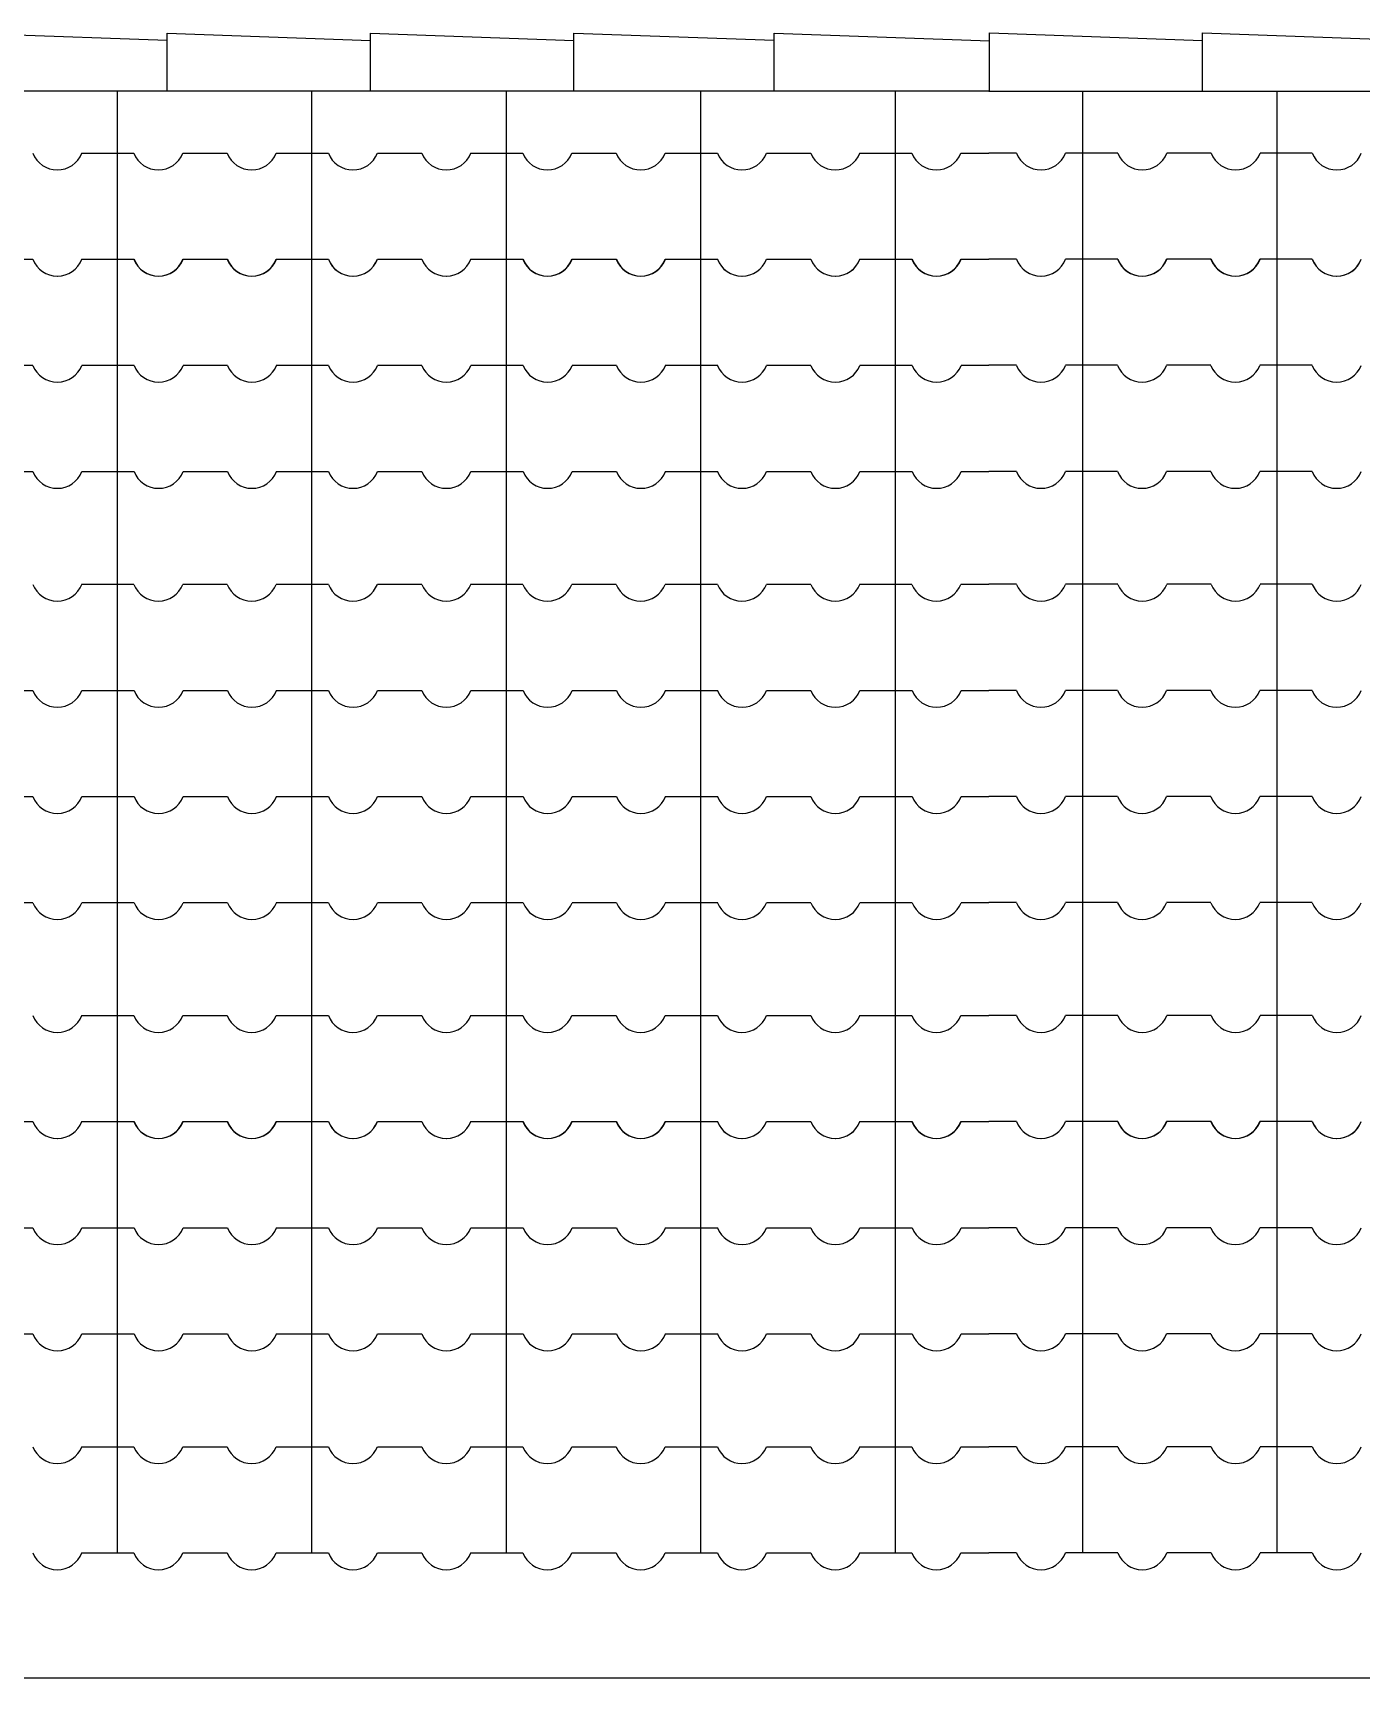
# Model space of a CAD drawing. Extents: x 359 to 444.1, y -24.8 to 1.
# Drawn here: x 371.942 to 373.444, y -7.147 to -5.287 of the extents above; entities that cross this region are included whole.
import ezdxf

# ---------------------------------------------------------------- set-up
doc = ezdxf.new("R2010")
doc.units = 0
doc.header["$LTSCALE"] = 20
for name, color, linetype in [('CORTE', 244, 'CONTINUOUS'), ('VISTAL', 30, 'CONTINUOUS'), ('VISTAP', 244, 'CONTINUOUS')]:
    doc.layers.add(name, color=color, linetype=linetype)

msp = doc.modelspace()

# ---------------------------------------------------------------- linework, layer by layer
at = {"layer": 'CORTE', "color": 1, "linetype": 'CONTINUOUS'}
for p, q in [((372.0372, -5.353), (372.0372, -5.5429)), ((372.2572, -5.353), (372.2572, -5.5429)), ((372.4772, -5.353), (372.4772, -5.5429)), ((372.6972, -5.353), (372.6972, -5.5429)), ((372.9172, -5.353), (372.9172, -5.5429)), ((373.1292, -5.353), (373.1292, -5.5429)), ((373.3492, -5.353), (373.3492, -5.5429)), ((371.9972, -5.4229), (372.0371, -5.4229)), ((371.9972, -5.4229), (372.0371, -5.4229)), ((372.0371, -5.4229), (372.0564, -5.4229)), ((372.0371, -5.4229), (372.0564, -5.4229)), ((372.1117, -5.4229), (372.1619, -5.4229)), ((372.2172, -5.4229), (372.2571, -5.4229)), ((372.2571, -5.4229), (372.2764, -5.4229)), ((372.3317, -5.4229), (372.3819, -5.4229)), ((372.4372, -5.4229), (372.4771, -5.4229)), ((372.4771, -5.4229), (372.4964, -5.4229)), ((372.5517, -5.4229), (372.6019, -5.4229)), ((372.6572, -5.4229), (372.6971, -5.4229)), ((372.6971, -5.4229), (372.7164, -5.4229)), ((372.7717, -5.4229), (372.8219, -5.4229)), ((372.8772, -5.4229), (372.9171, -5.4229)), ((372.9171, -5.4229), (372.9364, -5.4229)), ((372.9917, -5.4229), (373.0232, -5.4229)), ((373.0547, -5.4229), (373.0232, -5.4229)), ((373.1294, -5.4229), (373.1101, -5.4229)), ((373.1692, -5.4229), (373.1294, -5.4229)), ((373.2747, -5.4229), (373.2246, -5.4229)), ((373.3494, -5.4229), (373.3301, -5.4229)), ((373.3892, -5.4229), (373.3494, -5.4229)), ((371.8919, -5.5429), (371.9421, -5.5429)), ((371.9972, -5.5429), (372.0371, -5.5429)), ((371.9972, -5.5429), (372.0371, -5.5429)), ((371.9974, -5.5429), (372.0372, -5.5429)), ((371.9974, -5.5429), (372.0372, -5.5429)), ((372.0371, -5.5429), (372.0564, -5.5429)), ((372.0371, -5.5429), (372.0564, -5.5429)), ((372.0372, -5.5429), (372.0566, -5.5429)), ((372.0372, -5.5429), (372.0566, -5.5429)), ((372.0372, -5.5429), (372.0372, -6.0305)), ((372.0372, -5.5429), (372.0372, -6.0305)), ((372.1117, -5.5429), (372.1619, -5.5429)), ((372.1119, -5.5429), (372.1621, -5.5429)), ((372.2172, -5.5429), (372.2571, -5.5429)), ((372.2174, -5.5429), (372.2572, -5.5429)), ((372.2571, -5.5429), (372.2764, -5.5429)), ((372.2572, -5.5429), (372.2766, -5.5429)), ((372.2572, -5.5429), (372.2572, -6.0305)), ((372.3317, -5.5429), (372.3819, -5.5429)), ((372.3319, -5.5429), (372.3821, -5.5429)), ((372.4372, -5.5429), (372.4771, -5.5429)), ((372.4374, -5.5429), (372.4772, -5.5429)), ((372.4771, -5.5429), (372.4964, -5.5429)), ((372.4772, -5.5429), (372.4966, -5.5429)), ((372.4772, -5.5429), (372.4772, -6.0305)), ((372.5517, -5.5429), (372.6019, -5.5429)), ((372.5519, -5.5429), (372.6021, -5.5429)), ((372.6572, -5.5429), (372.6971, -5.5429)), ((372.6574, -5.5429), (372.6972, -5.5429)), ((372.6971, -5.5429), (372.7164, -5.5429)), ((372.6972, -5.5429), (372.7166, -5.5429)), ((372.6972, -5.5429), (372.6972, -6.0305)), ((372.7717, -5.5429), (372.8219, -5.5429)), ((372.7719, -5.5429), (372.8221, -5.5429)), ((372.8772, -5.5429), (372.9171, -5.5429)), ((372.8774, -5.5429), (372.9172, -5.5429)), ((372.9171, -5.5429), (372.9364, -5.5429)), ((372.9172, -5.5429), (372.9366, -5.5429)), ((372.9172, -5.5429), (372.9172, -6.0305)), ((372.9917, -5.5429), (373.0232, -5.5429)), ((372.9919, -5.5429), (373.0232, -5.5429)), ((373.0547, -5.5429), (373.0232, -5.5429)), ((373.0545, -5.5429), (373.0232, -5.5429)), ((373.1292, -5.5429), (373.1099, -5.5429)), ((373.1294, -5.5429), (373.1101, -5.5429)), ((373.1292, -5.5429), (373.1292, -6.0305)), ((373.169, -5.5429), (373.1292, -5.5429)), ((373.1692, -5.5429), (373.1294, -5.5429)), ((373.2745, -5.5429), (373.2244, -5.5429)), ((373.2747, -5.5429), (373.2246, -5.5429)), ((373.3492, -5.5429), (373.3299, -5.5429)), ((373.3494, -5.5429), (373.3301, -5.5429)), ((373.3492, -5.5429), (373.3492, -6.0305)), ((373.389, -5.5429), (373.3492, -5.5429)), ((373.3892, -5.5429), (373.3494, -5.5429)), ((371.8919, -5.6629), (371.9421, -5.6629)), ((371.9974, -5.6629), (372.0372, -5.6629)), ((371.9974, -5.6629), (372.0372, -5.6629)), ((372.0372, -5.6629), (372.0566, -5.6629)), ((372.0372, -5.6629), (372.0566, -5.6629)), ((372.1119, -5.6629), (372.1621, -5.6629)), ((372.2174, -5.6629), (372.2572, -5.6629)), ((372.2572, -5.6629), (372.2766, -5.6629)), ((372.3319, -5.6629), (372.3821, -5.6629)), ((372.4374, -5.6629), (372.4772, -5.6629)), ((372.4772, -5.6629), (372.4966, -5.6629)), ((372.5519, -5.6629), (372.6021, -5.6629)), ((372.6574, -5.6629), (372.6972, -5.6629)), ((372.6972, -5.6629), (372.7166, -5.6629)), ((372.7719, -5.6629), (372.8221, -5.6629)), ((372.8774, -5.6629), (372.9172, -5.6629)), ((372.9172, -5.6629), (372.9366, -5.6629)), ((372.9919, -5.6629), (373.0232, -5.6629)), ((373.0545, -5.6629), (373.0232, -5.6629)), ((373.1292, -5.6629), (373.1099, -5.6629)), ((373.169, -5.6629), (373.1292, -5.6629)), ((373.2745, -5.6629), (373.2244, -5.6629)), ((373.3492, -5.6629), (373.3299, -5.6629)), ((373.389, -5.6629), (373.3492, -5.6629)), ((371.8919, -5.7829), (371.9421, -5.7829)), ((371.9974, -5.7829), (372.0372, -5.7829)), ((371.9974, -5.7829), (372.0372, -5.7829)), ((372.0372, -5.7829), (372.0566, -5.7829)), ((372.0372, -5.7829), (372.0566, -5.7829)), ((372.1119, -5.7829), (372.1621, -5.7829)), ((372.2174, -5.7829), (372.2572, -5.7829)), ((372.2572, -5.7829), (372.2766, -5.7829)), ((372.3319, -5.7829), (372.3821, -5.7829)), ((372.4374, -5.7829), (372.4772, -5.7829)), ((372.4772, -5.7829), (372.4966, -5.7829)), ((372.5519, -5.7829), (372.6021, -5.7829)), ((372.6574, -5.7829), (372.6972, -5.7829)), ((372.6972, -5.7829), (372.7166, -5.7829)), ((372.7719, -5.7829), (372.8221, -5.7829)), ((372.8774, -5.7829), (372.9172, -5.7829)), ((372.9172, -5.7829), (372.9366, -5.7829)), ((372.9919, -5.7829), (373.0232, -5.7829)), ((373.0545, -5.7829), (373.0232, -5.7829)), ((373.1292, -5.7829), (373.1099, -5.7829)), ((373.169, -5.7829), (373.1292, -5.7829)), ((373.2745, -5.7829), (373.2244, -5.7829)), ((373.3492, -5.7829), (373.3299, -5.7829)), ((373.389, -5.7829), (373.3492, -5.7829)), ((372.4772, -5.797), (372.4772, -6.5181)), ((372.6972, -5.7987), (372.6972, -6.5181)), ((373.3492, -5.7987), (373.3492, -6.5181)), ((371.9972, -5.9105), (372.0371, -5.9105)), ((371.9972, -5.9105), (372.0371, -5.9105)), ((372.0371, -5.9105), (372.0564, -5.9105)), ((372.0371, -5.9105), (372.0564, -5.9105)), ((372.1117, -5.9105), (372.1619, -5.9105)), ((372.2172, -5.9105), (372.2571, -5.9105)), ((372.2571, -5.9105), (372.2764, -5.9105)), ((372.2572, -5.9051), (372.2572, -6.5181)), ((372.3317, -5.9105), (372.3819, -5.9105)), ((372.4372, -5.9105), (372.4771, -5.9105)), ((372.4771, -5.9105), (372.4964, -5.9105)), ((372.5517, -5.9105), (372.6019, -5.9105)), ((372.6572, -5.9105), (372.6971, -5.9105)), ((372.6971, -5.9105), (372.7164, -5.9105)), ((372.7717, -5.9105), (372.8219, -5.9105)), ((372.8772, -5.9105), (372.9171, -5.9105)), ((372.9171, -5.9105), (372.9364, -5.9105)), ((372.9172, -5.9087), (372.9172, -6.5181)), ((372.9917, -5.9105), (373.0232, -5.9105)), ((373.0547, -5.9105), (373.0232, -5.9105)), ((373.1294, -5.9105), (373.1101, -5.9105)), ((373.1292, -5.9087), (373.1292, -6.5181)), ((373.1692, -5.9105), (373.1294, -5.9105)), ((373.2747, -5.9105), (373.2246, -5.9105)), ((373.3494, -5.9105), (373.3301, -5.9105)), ((373.3892, -5.9105), (373.3494, -5.9105)), ((372.0372, -6.0132), (372.0372, -6.5181)), ((371.8919, -6.0305), (371.9421, -6.0305)), ((371.8919, -6.0305), (371.9421, -6.0305)), ((371.9974, -6.0305), (372.0372, -6.0305)), ((371.9974, -6.0305), (372.0372, -6.0305)), ((371.9974, -6.0305), (372.0372, -6.0305)), ((371.9974, -6.0305), (372.0372, -6.0305)), ((372.0372, -6.0305), (372.0566, -6.0305)), ((372.0372, -6.0305), (372.0566, -6.0305)), ((372.0372, -6.0305), (372.0566, -6.0305)), ((372.0372, -6.0305), (372.0566, -6.0305)), ((372.1119, -6.0305), (372.1621, -6.0305)), ((372.1119, -6.0305), (372.1621, -6.0305)), ((372.2174, -6.0305), (372.2572, -6.0305)), ((372.2174, -6.0305), (372.2572, -6.0305)), ((372.2572, -6.0305), (372.2766, -6.0305)), ((372.2572, -6.0305), (372.2766, -6.0305)), ((372.3319, -6.0305), (372.3821, -6.0305)), ((372.3319, -6.0305), (372.3821, -6.0305)), ((372.4374, -6.0305), (372.4772, -6.0305)), ((372.4374, -6.0305), (372.4772, -6.0305)), ((372.4772, -6.0305), (372.4966, -6.0305)), ((372.4772, -6.0305), (372.4966, -6.0305)), ((372.5519, -6.0305), (372.6021, -6.0305)), ((372.5519, -6.0305), (372.6021, -6.0305)), ((372.6574, -6.0305), (372.6972, -6.0305)), ((372.6574, -6.0305), (372.6972, -6.0305)), ((372.6972, -6.0305), (372.7166, -6.0305)), ((372.6972, -6.0305), (372.7166, -6.0305)), ((372.7719, -6.0305), (372.8221, -6.0305)), ((372.7719, -6.0305), (372.8221, -6.0305)), ((372.8774, -6.0305), (372.9172, -6.0305)), ((372.8774, -6.0305), (372.9172, -6.0305)), ((372.9172, -6.0305), (372.9366, -6.0305)), ((372.9172, -6.0305), (372.9366, -6.0305)), ((372.9919, -6.0305), (373.0232, -6.0305)), ((372.9919, -6.0305), (373.0232, -6.0305)), ((373.0545, -6.0305), (373.0232, -6.0305)), ((373.0545, -6.0305), (373.0232, -6.0305)), ((373.1292, -6.0305), (373.1099, -6.0305)), ((373.1292, -6.0305), (373.1099, -6.0305)), ((373.169, -6.0305), (373.1292, -6.0305)), ((373.169, -6.0305), (373.1292, -6.0305)), ((373.2745, -6.0305), (373.2244, -6.0305)), ((373.2745, -6.0305), (373.2244, -6.0305)), ((373.3492, -6.0305), (373.3299, -6.0305)), ((373.3492, -6.0305), (373.3299, -6.0305)), ((373.389, -6.0305), (373.3492, -6.0305)), ((373.389, -6.0305), (373.3492, -6.0305)), ((371.8919, -6.1505), (371.9421, -6.1505)), ((371.9974, -6.1505), (372.0372, -6.1505)), ((371.9974, -6.1505), (372.0372, -6.1505)), ((372.0372, -6.1505), (372.0566, -6.1505)), ((372.0372, -6.1505), (372.0566, -6.1505)), ((372.1119, -6.1505), (372.1621, -6.1505)), ((372.2174, -6.1505), (372.2572, -6.1505)), ((372.2572, -6.1505), (372.2766, -6.1505)), ((372.3319, -6.1505), (372.3821, -6.1505)), ((372.4374, -6.1505), (372.4772, -6.1505)), ((372.4772, -6.1505), (372.4966, -6.1505)), ((372.5519, -6.1505), (372.6021, -6.1505)), ((372.6574, -6.1505), (372.6972, -6.1505)), ((372.6972, -6.1505), (372.7166, -6.1505)), ((372.7719, -6.1505), (372.8221, -6.1505)), ((372.8774, -6.1505), (372.9172, -6.1505)), ((372.9172, -6.1505), (372.9366, -6.1505)), ((372.9919, -6.1505), (373.0232, -6.1505)), ((373.0545, -6.1505), (373.0232, -6.1505)), ((373.1292, -6.1505), (373.1099, -6.1505)), ((373.169, -6.1505), (373.1292, -6.1505)), ((373.2745, -6.1505), (373.2244, -6.1505)), ((373.3492, -6.1505), (373.3299, -6.1505)), ((373.389, -6.1505), (373.3492, -6.1505)), ((371.8919, -6.2705), (371.9421, -6.2705)), ((371.9974, -6.2705), (372.0372, -6.2705)), ((371.9974, -6.2705), (372.0372, -6.2705)), ((372.0372, -6.2705), (372.0566, -6.2705)), ((372.0372, -6.2705), (372.0566, -6.2705)), ((372.1119, -6.2705), (372.1621, -6.2705)), ((372.2174, -6.2705), (372.2572, -6.2705)), ((372.2572, -6.2705), (372.2766, -6.2705)), ((372.3319, -6.2705), (372.3821, -6.2705)), ((372.4374, -6.2705), (372.4772, -6.2705)), ((372.4772, -6.2705), (372.4966, -6.2705)), ((372.5519, -6.2705), (372.6021, -6.2705)), ((372.6574, -6.2705), (372.6972, -6.2705)), ((372.6972, -6.2705), (372.7166, -6.2705)), ((372.7719, -6.2705), (372.8221, -6.2705)), ((372.8774, -6.2705), (372.9172, -6.2705)), ((372.9172, -6.2705), (372.9366, -6.2705)), ((372.9919, -6.2705), (373.0232, -6.2705)), ((373.0545, -6.2705), (373.0232, -6.2705)), ((373.1292, -6.2705), (373.1099, -6.2705)), ((373.169, -6.2705), (373.1292, -6.2705)), ((373.2745, -6.2705), (373.2244, -6.2705)), ((373.3492, -6.2705), (373.3299, -6.2705)), ((373.389, -6.2705), (373.3492, -6.2705)), ((371.9972, -6.3981), (372.0371, -6.3981)), ((371.9972, -6.3981), (372.0371, -6.3981)), ((372.0371, -6.3981), (372.0564, -6.3981)), ((372.0371, -6.3981), (372.0564, -6.3981)), ((372.1117, -6.3981), (372.1619, -6.3981)), ((372.2172, -6.3981), (372.2571, -6.3981)), ((372.2571, -6.3981), (372.2764, -6.3981)), ((372.3317, -6.3981), (372.3819, -6.3981)), ((372.4372, -6.3981), (372.4771, -6.3981)), ((372.4771, -6.3981), (372.4964, -6.3981)), ((372.5517, -6.3981), (372.6019, -6.3981)), ((372.6572, -6.3981), (372.6971, -6.3981)), ((372.6971, -6.3981), (372.7164, -6.3981)), ((372.7717, -6.3981), (372.8219, -6.3981)), ((372.8772, -6.3981), (372.9171, -6.3981)), ((372.9171, -6.3981), (372.9364, -6.3981)), ((372.9917, -6.3981), (373.0232, -6.3981)), ((373.0547, -6.3981), (373.0232, -6.3981)), ((373.1294, -6.3981), (373.1101, -6.3981)), ((373.1692, -6.3981), (373.1294, -6.3981)), ((373.2747, -6.3981), (373.2246, -6.3981)), ((373.3494, -6.3981), (373.3301, -6.3981)), ((373.3892, -6.3981), (373.3494, -6.3981)), ((371.8919, -6.5181), (371.9421, -6.5181)), ((371.9972, -6.5181), (372.0371, -6.5181)), ((371.9972, -6.5181), (372.0371, -6.5181)), ((371.9974, -6.5181), (372.0372, -6.5181)), ((371.9974, -6.5181), (372.0372, -6.5181)), ((372.0371, -6.5181), (372.0564, -6.5181)), ((372.0371, -6.5181), (372.0564, -6.5181)), ((372.0372, -6.5181), (372.0566, -6.5181)), ((372.0372, -6.5181), (372.0372, -7.0058)), ((372.0372, -6.5181), (372.0372, -7.0058)), ((372.0372, -6.5181), (372.0566, -6.5181)), ((372.1117, -6.5181), (372.1619, -6.5181)), ((372.1119, -6.5181), (372.1621, -6.5181)), ((372.2172, -6.5181), (372.2571, -6.5181)), ((372.2174, -6.5181), (372.2572, -6.5181)), ((372.2571, -6.5181), (372.2764, -6.5181)), ((372.2572, -6.5181), (372.2572, -7.0058)), ((372.2572, -6.5181), (372.2766, -6.5181)), ((372.3317, -6.5181), (372.3819, -6.5181)), ((372.3319, -6.5181), (372.3821, -6.5181)), ((372.4372, -6.5181), (372.4771, -6.5181)), ((372.4374, -6.5181), (372.4772, -6.5181)), ((372.4771, -6.5181), (372.4964, -6.5181)), ((372.4772, -6.5181), (372.4772, -7.0058)), ((372.4772, -6.5181), (372.4966, -6.5181)), ((372.5517, -6.5181), (372.6019, -6.5181)), ((372.5519, -6.5181), (372.6021, -6.5181)), ((372.6572, -6.5181), (372.6971, -6.5181)), ((372.6574, -6.5181), (372.6972, -6.5181)), ((372.6971, -6.5181), (372.7164, -6.5181)), ((372.6972, -6.5181), (372.6972, -7.0058)), ((372.6972, -6.5181), (372.7166, -6.5181)), ((372.7717, -6.5181), (372.8219, -6.5181)), ((372.7719, -6.5181), (372.8221, -6.5181)), ((372.8772, -6.5181), (372.9171, -6.5181)), ((372.8774, -6.5181), (372.9172, -6.5181)), ((372.9171, -6.5181), (372.9364, -6.5181)), ((372.9172, -6.5181), (372.9172, -7.0058)), ((372.9172, -6.5181), (372.9366, -6.5181)), ((372.9917, -6.5181), (373.0232, -6.5181)), ((372.9919, -6.5181), (373.0232, -6.5181)), ((373.0545, -6.5181), (373.0232, -6.5181)), ((373.0547, -6.5181), (373.0232, -6.5181)), ((373.1292, -6.5181), (373.1099, -6.5181)), ((373.1294, -6.5181), (373.1101, -6.5181)), ((373.1292, -6.5181), (373.1292, -7.0058)), ((373.169, -6.5181), (373.1292, -6.5181)), ((373.1692, -6.5181), (373.1294, -6.5181)), ((373.2745, -6.5181), (373.2244, -6.5181)), ((373.2747, -6.5181), (373.2246, -6.5181)), ((373.3492, -6.5181), (373.3299, -6.5181)), ((373.3494, -6.5181), (373.3301, -6.5181)), ((373.389, -6.5181), (373.3492, -6.5181)), ((373.3492, -6.5181), (373.3492, -7.0058)), ((373.3892, -6.5181), (373.3494, -6.5181)), ((371.8919, -6.6381), (371.9421, -6.6381)), ((371.9974, -6.6381), (372.0372, -6.6381)), ((371.9974, -6.6381), (372.0372, -6.6381)), ((372.0372, -6.6381), (372.0566, -6.6381)), ((372.0372, -6.6381), (372.0566, -6.6381)), ((372.1119, -6.6381), (372.1621, -6.6381)), ((372.2174, -6.6381), (372.2572, -6.6381)), ((372.2572, -6.6381), (372.2766, -6.6381)), ((372.3319, -6.6381), (372.3821, -6.6381)), ((372.4374, -6.6381), (372.4772, -6.6381)), ((372.4772, -6.6381), (372.4966, -6.6381)), ((372.5519, -6.6381), (372.6021, -6.6381)), ((372.6574, -6.6381), (372.6972, -6.6381)), ((372.6972, -6.6381), (372.7166, -6.6381)), ((372.7719, -6.6381), (372.8221, -6.6381)), ((372.8774, -6.6381), (372.9172, -6.6381)), ((372.9172, -6.6381), (372.9366, -6.6381)), ((372.9919, -6.6381), (373.0232, -6.6381)), ((373.0545, -6.6381), (373.0232, -6.6381)), ((373.1292, -6.6381), (373.1099, -6.6381)), ((373.169, -6.6381), (373.1292, -6.6381)), ((373.2745, -6.6381), (373.2244, -6.6381)), ((373.3492, -6.6381), (373.3299, -6.6381)), ((373.389, -6.6381), (373.3492, -6.6381)), ((371.8919, -6.7581), (371.9421, -6.7581)), ((371.9974, -6.7581), (372.0372, -6.7581)), ((371.9974, -6.7581), (372.0372, -6.7581)), ((372.0372, -6.7581), (372.0566, -6.7581)), ((372.0372, -6.7581), (372.0566, -6.7581)), ((372.1119, -6.7581), (372.1621, -6.7581)), ((372.2174, -6.7581), (372.2572, -6.7581)), ((372.2572, -6.7581), (372.2766, -6.7581)), ((372.3319, -6.7581), (372.3821, -6.7581)), ((372.4374, -6.7581), (372.4772, -6.7581)), ((372.4772, -6.7581), (372.4966, -6.7581)), ((372.5519, -6.7581), (372.6021, -6.7581)), ((372.6574, -6.7581), (372.6972, -6.7581)), ((372.6972, -6.7581), (372.7166, -6.7581)), ((372.7719, -6.7581), (372.8221, -6.7581)), ((372.8774, -6.7581), (372.9172, -6.7581)), ((372.9172, -6.7581), (372.9366, -6.7581)), ((372.9919, -6.7581), (373.0232, -6.7581)), ((373.0545, -6.7581), (373.0232, -6.7581)), ((373.1292, -6.7581), (373.1099, -6.7581)), ((373.169, -6.7581), (373.1292, -6.7581)), ((373.2745, -6.7581), (373.2244, -6.7581)), ((373.3492, -6.7581), (373.3299, -6.7581)), ((373.389, -6.7581), (373.3492, -6.7581)), ((371.9972, -6.8858), (372.0371, -6.8858)), ((371.9972, -6.8858), (372.0371, -6.8858)), ((372.0371, -6.8858), (372.0564, -6.8858)), ((372.0371, -6.8858), (372.0564, -6.8858)), ((372.1117, -6.8858), (372.1619, -6.8858)), ((372.2172, -6.8858), (372.2571, -6.8858)), ((372.2571, -6.8858), (372.2764, -6.8858)), ((372.3317, -6.8858), (372.3819, -6.8858)), ((372.4372, -6.8858), (372.4771, -6.8858)), ((372.4771, -6.8858), (372.4964, -6.8858)), ((372.5517, -6.8858), (372.6019, -6.8858)), ((372.6572, -6.8858), (372.6971, -6.8858)), ((372.6971, -6.8858), (372.7164, -6.8858)), ((372.7717, -6.8858), (372.8219, -6.8858)), ((372.8772, -6.8858), (372.9171, -6.8858)), ((372.9171, -6.8858), (372.9364, -6.8858)), ((372.9917, -6.8858), (373.0232, -6.8858)), ((373.0547, -6.8858), (373.0232, -6.8858)), ((373.1294, -6.8858), (373.1101, -6.8858)), ((373.1692, -6.8858), (373.1294, -6.8858)), ((373.2747, -6.8858), (373.2246, -6.8858)), ((373.3494, -6.8858), (373.3301, -6.8858)), ((373.3892, -6.8858), (373.3494, -6.8858)), ((371.9972, -7.0058), (372.0371, -7.0058)), ((371.9972, -7.0058), (372.0371, -7.0058)), ((372.0371, -7.0058), (372.0564, -7.0058)), ((372.0371, -7.0058), (372.0564, -7.0058)), ((372.1117, -7.0058), (372.1619, -7.0058)), ((372.2172, -7.0058), (372.2571, -7.0058)), ((372.2571, -7.0058), (372.2764, -7.0058)), ((372.3317, -7.0058), (372.3819, -7.0058)), ((372.4372, -7.0058), (372.4771, -7.0058)), ((372.4771, -7.0058), (372.4964, -7.0058)), ((372.5517, -7.0058), (372.6019, -7.0058)), ((372.6572, -7.0058), (372.6971, -7.0058)), ((372.6971, -7.0058), (372.7164, -7.0058)), ((372.7717, -7.0058), (372.8219, -7.0058)), ((372.8772, -7.0058), (372.9171, -7.0058)), ((372.9171, -7.0058), (372.9364, -7.0058)), ((372.9917, -7.0058), (373.0232, -7.0058)), ((373.0547, -7.0058), (373.0232, -7.0058)), ((373.1294, -7.0058), (373.1101, -7.0058)), ((373.1692, -7.0058), (373.1294, -7.0058)), ((373.2747, -7.0058), (373.2246, -7.0058)), ((373.3494, -7.0058), (373.3301, -7.0058)), ((373.3892, -7.0058), (373.3494, -7.0058))]:
    msp.add_line(p, q, dxfattribs=at)
for centre in [(371.9696, -5.4123), (372.084, -5.4123), (372.084, -5.4123), (372.1896, -5.4123), (372.304, -5.4123), (372.4096, -5.4123), (372.524, -5.4123), (372.6296, -5.4123), (372.744, -5.4123), (372.8496, -5.4123), (372.964, -5.4123), (373.0824, -5.4123), (373.1969, -5.4123), (373.3024, -5.4123), (373.4169, -5.4123), (371.9696, -5.5323), (371.9698, -5.5323), (372.084, -5.5323), (372.084, -5.5323), (372.0842, -5.5323), (372.0842, -5.5323), (372.1896, -5.5323), (372.1898, -5.5323), (372.304, -5.5323), (372.3042, -5.5323), (372.4096, -5.5323), (372.4098, -5.5323), (372.524, -5.5323), (372.5242, -5.5323), (372.6296, -5.5323), (372.6298, -5.5323), (372.744, -5.5323), (372.7442, -5.5323), (372.8496, -5.5323), (372.8498, -5.5323), (372.964, -5.5323), (372.9642, -5.5323), (373.0822, -5.5323), (373.0824, -5.5323), (373.1967, -5.5323), (373.1969, -5.5323), (373.3022, -5.5323), (373.3024, -5.5323), (373.4167, -5.5323), (373.4169, -5.5323), (371.9698, -5.6523), (372.0842, -5.6523), (372.0842, -5.6523), (372.1898, -5.6523), (372.3042, -5.6523), (372.4098, -5.6523), (372.5242, -5.6523), (372.6298, -5.6523), (372.7442, -5.6523), (372.8498, -5.6523), (372.9642, -5.6523), (373.0822, -5.6523), (373.1967, -5.6523), (373.3022, -5.6523), (373.4167, -5.6523), (371.9698, -5.7723), (372.0842, -5.7723), (372.0842, -5.7723), (372.1898, -5.7723), (372.3042, -5.7723), (372.4098, -5.7723), (372.5242, -5.7723), (372.6298, -5.7723), (372.7442, -5.7723), (372.8498, -5.7723), (372.9642, -5.7723), (373.0822, -5.7723), (373.1967, -5.7723), (373.3022, -5.7723), (373.4167, -5.7723), (371.9696, -5.8999), (372.084, -5.8999), (372.084, -5.8999), (372.1896, -5.8999), (372.304, -5.8999), (372.4096, -5.8999), (372.524, -5.8999), (372.6296, -5.8999), (372.744, -5.8999), (372.8496, -5.8999), (372.964, -5.8999), (373.0824, -5.8999), (373.1969, -5.8999), (373.3024, -5.8999), (373.4169, -5.8999), (371.9698, -6.0199), (371.9698, -6.0199), (372.0842, -6.0199), (372.0842, -6.0199), (372.0842, -6.0199), (372.0842, -6.0199), (372.1898, -6.0199), (372.1898, -6.0199), (372.3042, -6.0199), (372.3042, -6.0199), (372.4098, -6.0199), (372.4098, -6.0199), (372.5242, -6.0199), (372.5242, -6.0199), (372.6298, -6.0199), (372.6298, -6.0199), (372.7442, -6.0199), (372.7442, -6.0199), (372.8498, -6.0199), (372.8498, -6.0199), (372.9642, -6.0199), (372.9642, -6.0199), (373.0822, -6.0199), (373.0822, -6.0199), (373.1967, -6.0199), (373.1967, -6.0199), (373.3022, -6.0199), (373.3022, -6.0199), (373.4167, -6.0199), (373.4167, -6.0199), (371.9698, -6.1399), (372.0842, -6.1399), (372.0842, -6.1399), (372.1898, -6.1399), (372.3042, -6.1399), (372.4098, -6.1399), (372.5242, -6.1399), (372.6298, -6.1399), (372.7442, -6.1399), (372.8498, -6.1399), (372.9642, -6.1399), (373.0822, -6.1399), (373.1967, -6.1399), (373.3022, -6.1399), (373.4167, -6.1399), (371.9698, -6.2599), (372.0842, -6.2599), (372.0842, -6.2599), (372.1898, -6.2599), (372.3042, -6.2599), (372.4098, -6.2599), (372.5242, -6.2599), (372.6298, -6.2599), (372.7442, -6.2599), (372.8498, -6.2599), (372.9642, -6.2599), (373.0822, -6.2599), (373.1967, -6.2599), (373.3022, -6.2599), (373.4167, -6.2599), (371.9696, -6.3875), (372.084, -6.3875), (372.084, -6.3875), (372.1896, -6.3875), (372.304, -6.3875), (372.4096, -6.3875), (372.524, -6.3875), (372.6296, -6.3875), (372.744, -6.3875), (372.8496, -6.3875), (372.964, -6.3875), (373.0824, -6.3875), (373.1969, -6.3875), (373.3024, -6.3875), (373.4169, -6.3875), (371.9696, -6.5075), (371.9698, -6.5075), (372.084, -6.5075), (372.084, -6.5075), (372.0842, -6.5075), (372.0842, -6.5075), (372.1896, -6.5075), (372.1898, -6.5075), (372.304, -6.5075), (372.3042, -6.5075), (372.4096, -6.5075), (372.4098, -6.5075), (372.524, -6.5075), (372.5242, -6.5075), (372.6296, -6.5075), (372.6298, -6.5075), (372.744, -6.5075), (372.7442, -6.5075), (372.8496, -6.5075), (372.8498, -6.5075), (372.964, -6.5075), (372.9642, -6.5075), (373.0822, -6.5075), (373.0824, -6.5075), (373.1967, -6.5075), (373.1969, -6.5075), (373.3022, -6.5075), (373.3024, -6.5075), (373.4167, -6.5075), (373.4169, -6.5075), (371.9698, -6.6275), (372.0842, -6.6275), (372.0842, -6.6275), (372.1898, -6.6275), (372.3042, -6.6275), (372.4098, -6.6275), (372.5242, -6.6275), (372.6298, -6.6275), (372.7442, -6.6275), (372.8498, -6.6275), (372.9642, -6.6275), (373.0822, -6.6275), (373.1967, -6.6275), (373.3022, -6.6275), (373.4167, -6.6275), (371.9698, -6.7475), (372.0842, -6.7475), (372.0842, -6.7475), (372.1898, -6.7475), (372.3042, -6.7475), (372.4098, -6.7475), (372.5242, -6.7475), (372.6298, -6.7475), (372.7442, -6.7475), (372.8498, -6.7475), (372.9642, -6.7475), (373.0822, -6.7475), (373.1967, -6.7475), (373.3022, -6.7475), (373.4167, -6.7475), (371.9696, -6.8751), (372.084, -6.8751), (372.084, -6.8751), (372.1896, -6.8751), (372.304, -6.8751), (372.4096, -6.8751), (372.524, -6.8751), (372.6296, -6.8751), (372.744, -6.8751), (372.8496, -6.8751), (372.964, -6.8751), (373.0824, -6.8751), (373.1969, -6.8751), (373.3024, -6.8751), (373.4169, -6.8751), (371.9696, -6.9951), (372.084, -6.9951), (372.084, -6.9951), (372.1896, -6.9951), (372.304, -6.9951), (372.4096, -6.9951), (372.524, -6.9951), (372.6296, -6.9951), (372.744, -6.9951), (372.8496, -6.9951), (372.964, -6.9951), (373.0824, -6.9951), (373.1969, -6.9951), (373.3024, -6.9951), (373.4169, -6.9951)]:
    msp.add_arc(centre, 0.0297, 201.0517, 338.9483, dxfattribs=at)
at = {"layer": 'VISTAL', "color": 1, "linetype": 'CONTINUOUS'}
msp.add_line((376.4499, -7.1474), (369.2491, -7.1474), dxfattribs=at)
at = {"layer": 'VISTAP', "color": 1, "linetype": 'CONTINUOUS'}
for p, q in [((371.8676, -5.2872), (372.094, -5.2953)), ((372.094, -5.353), (372.094, -5.2872)), ((372.094, -5.2872), (372.324, -5.2955)), ((372.324, -5.353), (372.324, -5.2872)), ((372.324, -5.2872), (372.554, -5.2955)), ((372.554, -5.353), (372.554, -5.2872)), ((372.554, -5.2872), (372.7804, -5.2953)), ((372.7804, -5.353), (372.7804, -5.2872)), ((372.7804, -5.2872), (373.0241, -5.296)), ((373.0241, -5.3529), (373.0241, -5.287)), ((373.0241, -5.287), (373.2649, -5.2957)), ((373.2649, -5.3529), (373.2649, -5.287)), ((373.2649, -5.287), (373.5072, -5.2957)), ((372.594, -5.353), (367.8982, -5.353)), ((372.824, -5.353), (372.554, -5.353)), ((373.0232, -5.353), (372.7804, -5.353)), ((373.0232, -5.353), (373.266, -5.353)), ((373.2224, -5.353), (373.4924, -5.353))]:
    msp.add_line(p, q, dxfattribs=at)

doc.saveas('drawing.dxf')
